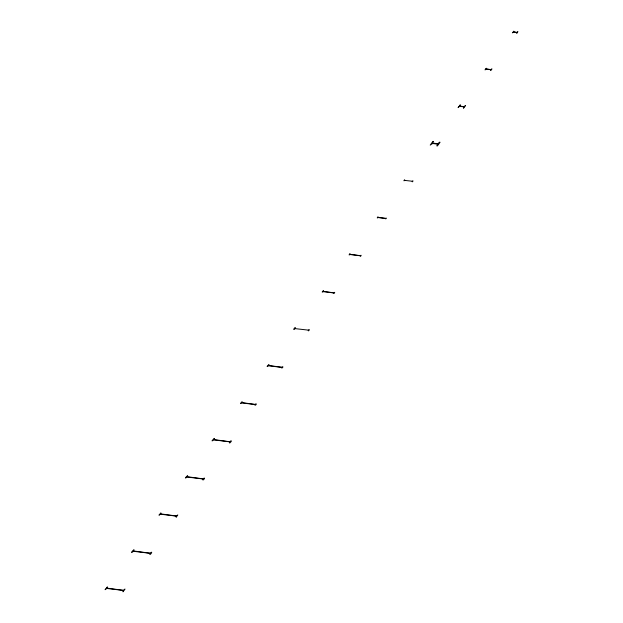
<?xml version="1.0" encoding="UTF-8"?>
<svg xmlns="http://www.w3.org/2000/svg" width="623" height="623" viewBox="0 0 623 623"><rect width="100%" height="100%" fill="white"/><g stroke="black" fill="none" stroke-linecap="round" stroke-linejoin="round"><path stroke-width="0.93" d="M412.231 181.309C411.803 183.092 414.139 179.619 412.286 181.238L404.646 180.39C402.808 181.971 405.106 178.575 404.701 180.32M308.253 330.221C307.894 332.48 310.76 328.087 308.323 330.12L295.201 328.64C291.338 331.81 296.307 325.081 295.271 328.547M106.603 588.073L123.315 590.308L124.989 589.062L122.988 591.85L123.136 590.417L106.751 588.439L105.085 589.685L107.413 586.936L106.634 588.026M133.267 550.919L149.894 553.162C154.504 549.626 148.804 557.32 149.816 553.279L133.524 551.308C127.645 555.521 136.733 546.714 133.267 550.919M160.321 513.827L176.317 515.976L177.796 514.987L176.161 517.269L176.122 516.101L160.454 514.209L158.974 515.19L160.936 512.947L160.345 513.773M186.97 476.681L202.888 478.83C207.046 475.91 202.078 482.459 202.802 478.947L187.235 477.07C181.971 480.567 189.999 473.075 186.97 476.681M213.588 439.55L229.653 441.707C234.084 438.296 228.259 445.85 229.576 441.816L213.821 439.908C208.479 443.638 217.201 435.454 213.611 439.503M241.755 402.567L254.807 404.374C258.311 402.123 254.69 407.146 254.721 404.491L242.02 402.956C237.737 405.363 244.099 399.74 241.755 402.567M268.435 365.413L281.448 367.235C284.867 365.133 281.51 369.758 281.37 367.336L268.731 365.81C264.074 368.512 271.122 362.422 268.435 365.413M323.189 291.307L333.398 292.787C336.373 291.128 333.624 294.835 333.328 292.888L323.477 291.696C319.934 293.464 324.848 289.127 323.189 291.307M349.791 254.231L360.25 255.664C362.407 254.153 359.969 257.626 360.18 255.765L349.978 254.527C347.556 256.217 350.889 252.572 349.791 254.231M377.865 217.302L385.582 218.369C387.311 217.178 385.435 219.88 385.52 218.455L377.997 217.544C375.949 219.14 378.722 215.831 377.881 217.271M432.424 142.955L437.876 143.851L439.456 142.176L440.056 142.246L437.385 145.961L436.793 145.891L437.751 144.17L432.642 143.5L430.228 145.097L432.892 141.382L433.491 141.452L432.424 142.955M459.517 105.98L464.057 106.728L465.552 105.451L463.52 108.27L463.878 106.837L459.478 106.346L458.084 107.615L460.335 104.82L459.517 105.98M486.08 68.795L490.69 69.605L491.96 68.896L490.753 70.57L490.519 69.683L486.174 69.176L485.029 69.877L486.47 68.234L486.08 68.795M513.399 31.757L516.732 32.396L517.915 31.672L516.716 33.338L516.833 32.536L513.71 32.108L512.418 32.824L513.804 31.173L513.43 31.703"/></g></svg>
